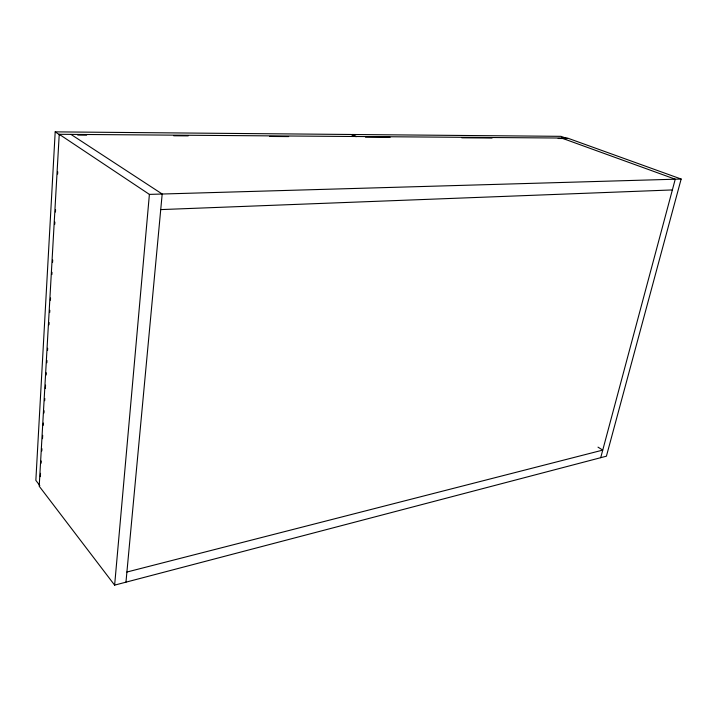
<?xml version="1.0" encoding="UTF-8"?>
<svg xmlns="http://www.w3.org/2000/svg" width="717" height="717" viewBox="0 0 717 717"><rect width="100%" height="100%" fill="white"/><g stroke="black" fill="none" stroke-linecap="round" stroke-linejoin="round"><path stroke-width="1.08" d="M355.766 136.633L350.927 134.482L55.191 131.865L35.85 480.372L39.82 485.57M59.233 134.294L39.202 486.207L114.63 585.135L606.412 456.191L681.15 179.035L567.532 138.085L59.233 134.294L149.396 194.388L681.15 179.035M40.331 476.644L40.519 473.292M41.093 463.245L41.219 461.004M41.801 450.957L41.927 448.725M42.5 438.679L42.688 435.327M43.262 425.28L43.387 423.048M43.961 412.992L44.096 410.76M44.669 400.713L44.795 398.482M45.368 388.426L45.556 385.083M46.13 375.027L46.264 372.795M46.838 362.748L46.963 360.517M47.537 350.47L47.663 348.229M49.007 324.783L49.132 322.551M49.706 312.504L49.831 310.273M50.405 300.217L50.54 297.985M51.875 274.539L52 272.308M52.574 262.261L52.7 260.02M54.743 224.296L54.868 222.064M55.451 212.008L55.576 209.776M57.611 174.043L57.745 171.811M114.63 585.135L149.396 194.388M125.959 582.168L162.185 194.011L70.938 134.384M600.712 457.688L675.244 179.205L561.635 138.049M126.909 572.032L602.737 450.106L597.996 447.139M160.733 209.597L672.376 189.933M77.705 135.092L86.632 135.155M173.693 135.773L188.204 135.871M269.682 136.454L288.655 136.589M365.473 137.126L390.12 137.305M461.802 137.807L492.05 138.023M558.14 138.489L567.102 138.56L560.963 136.338L351.823 134.491L356.663 136.642M55.191 131.865L59.852 134.966"/></g></svg>
